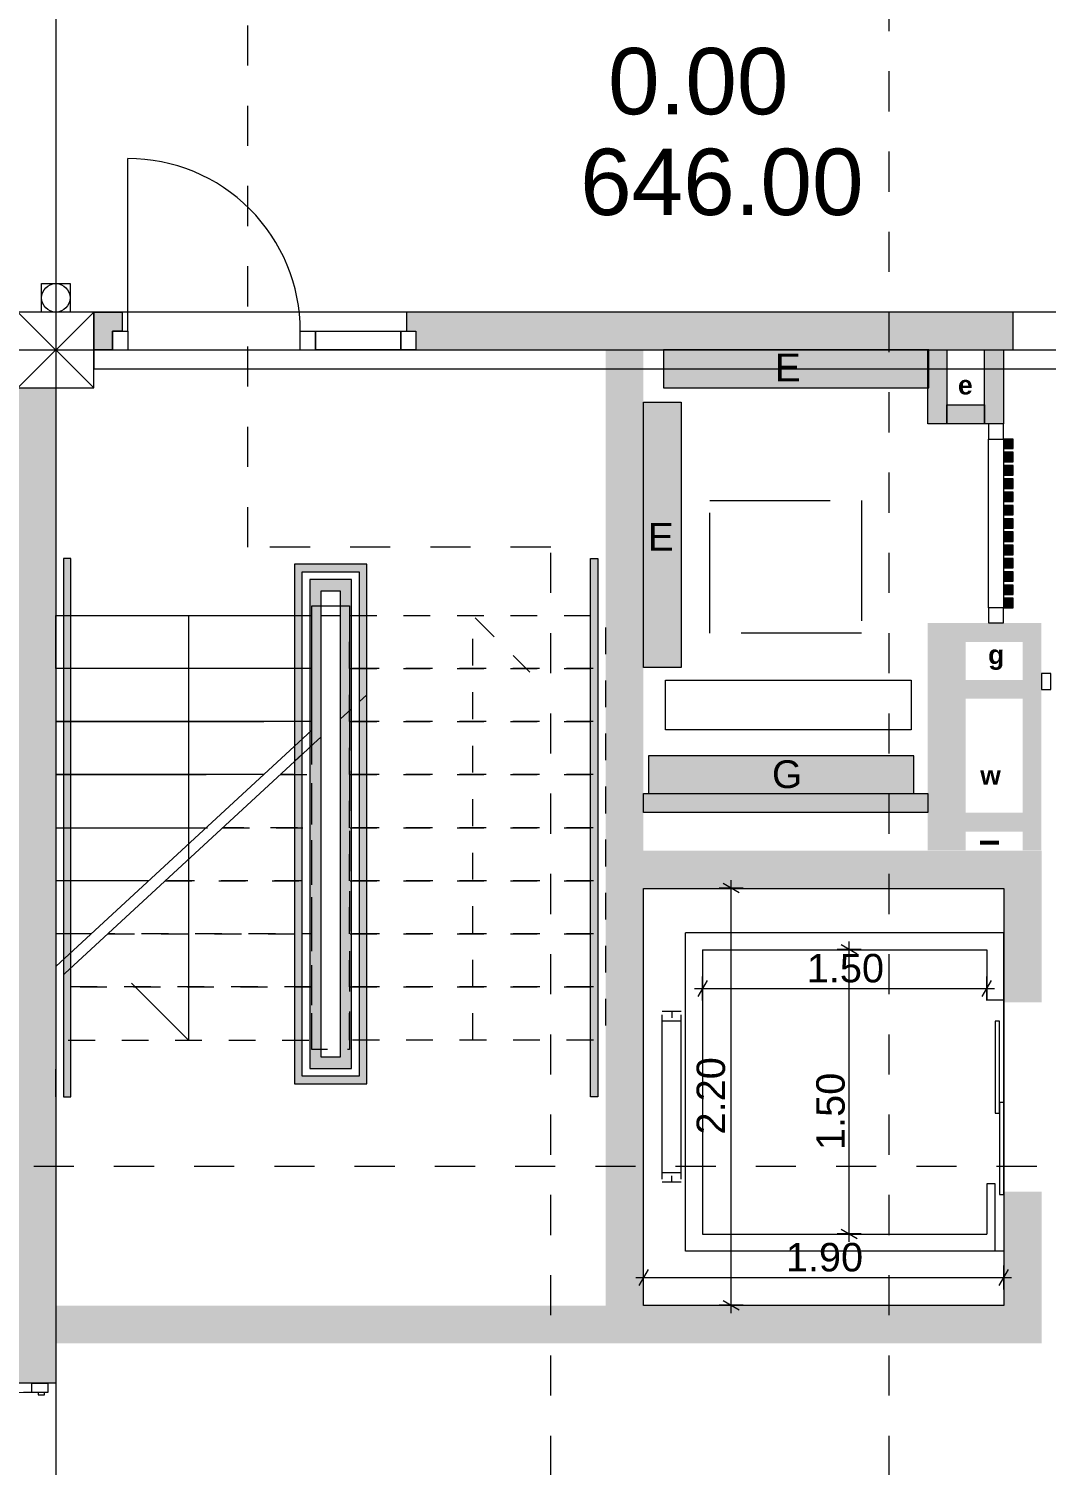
# Model space of a CAD drawing. Header units: millimetres. Extents: x 476571643 to 477489869, y 4620928210 to 4621294454.
# Drawn here: x 477223679 to 477229047, y 4621037450 to 4621045027 of the extents above; entities that cross this region are included whole.
import ezdxf

# ---------------------------------------------------------------- set-up
doc = ezdxf.new("R2010")
doc.units = ezdxf.units.MM
doc.header["$MEASUREMENT"] = 0
doc.set_wipeout_variables(frame=1)
for name, pattern in [('AStair_dashed', [1800, 800, -1000]), ('Dashed', [423.333333, 211.666667, -211.666667]), ('Hidden Line', [317.5, 211.666667, -105.833333]), ('Long Dashed', [1058.333302, 634.99999, -423.333311]), ('Small Dashed', [282.222222, 141.111111, -141.111111]), ('Wipeout_Contour', [1000, 0, -1000])]:
    doc.linetypes.add(name, pattern=pattern)
for name, color, linetype, lineweight, true_color in [('0_Pen_No__8_Pen_No__11', 7, 'Continuous', 0, 0x636466), ('gegmebi_Pen_No__7_Pen_No__252', 7, 'Continuous', 0, 0x666666), ('New_2D Drafting - General_Pen_No__250_Pen_No__17', 7, 'Continuous', 0, 0xa68068)]:
    doc.layers.add(name, color=color, linetype=linetype, lineweight=lineweight, true_color=true_color)
for name, color, linetype, lineweight in [('0_Pen_No__8_Pen_No__7', 7, 'Continuous', 0), ('2D Drafting - General_Pen_No__1_Pen_No__7', 7, 'Continuous', 0), ('2D Drafting - General_Pen_No__1_Pen_No__7_Pen_No__7', 7, 'Continuous', 0), ('2D Drafting - General_Pen_No__250_Pen_No__7_Pen_No__154', 154, 'Continuous', 0), ('2D Drafting - General_Pen_No__250_Pen_No__7_Pen_No__250', 7, 'Continuous', 0), ('2D Drafting - General_Pen_No__250_Pen_No__7_Pen_No__7', 7, 'Continuous', 0), ('2D Drafting - General_Pen_No__7_Pen_No__7', 7, 'Continuous', 0), ('a-iataki_Pen_No__1_Pen_No__1', 1, 'Continuous', 0), ('Doors_Pen_No__7_Pen_No__7', 7, 'Continuous', 0), ('Doors_Pen_No__7_Pen_No__7_Pen_No__7', 7, 'Continuous', 0), ('G-Anno-Nplt_Pen_No__7', 7, 'Continuous', 0), ('gegmebi_Pen_No__7_Pen_No__7', 7, 'Continuous', 0), ('New_._Pen_No__1', 1, 'Continuous', 0), ('New_2D Drafting - General_Pen_No__1', 1, 'Continuous', 0), ('New_2D Drafting - General_Pen_No__250_Pen_No__7_Pen_No__154', 154, 'Continuous', 0), ('New_2D Drafting - General_Pen_No__250_Pen_No__7_Pen_No__250', 7, 'Continuous', 0), ('New_2D Drafting - General_Pen_No__250_Pen_No__7_Pen_No__7', 7, 'Continuous', 0), ('New_2D Drafting - General_Pen_No__30_Pen_No__9_Pen_No__9_Pen_No__250', 7, 'Continuous', 0), ('New_2D Drafting - General_Pen_No__30_Pen_No__9_Pen_No__9_Pen_No__4', 7, 'Continuous', 0), ('New_2D Drafting - General_Pen_No__30_Pen_No__9_Pen_No__9_Pen_No__7', 7, 'Continuous', 0), ('New_2D Drafting - General_Pen_No__4', 7, 'Continuous', 0), ('New_Annotation - Text_Pen_No__1', 1, 'Continuous', 0), ('New_R03_Nakveti_Pen_No__250', 7, 'Continuous', 0), ('New_R03_Nakveti_Pen_No__4', 7, 'Continuous', 0), ('New_reg_nak_Pen_No__7', 7, 'Continuous', 0), ('New_shenobebi_Pen_No__1', 1, 'Continuous', 0), ('New_shenobebi_Pen_No__7', 7, 'Continuous', 0), ('New_Structural - Bearing_Pen_No__250', 7, 'Continuous', 0), ('New_Structural - Bearing_Pen_No__4', 7, 'Continuous', 0), ('New_Structural - Bearing_Pen_No__7', 7, 'Continuous', 0), ('zoma_Pen_No__142', 142, 'Continuous', 0), ('zoma_Pen_No__5_Pen_No__5', 5, 'Continuous', 0)]:
    doc.layers.add(name, color=color, linetype=linetype, lineweight=lineweight)
doc.layers.add('zoma', color=7, linetype='Continuous')
doc.styles.add('GENERATED_STYLE_1', font='arial.ttf')
doc.styles.add('GENERATED_STYLE_2', font='arial.ttf')
doc.styles.add('GENERATED_STYLE_6', font='arialbd.ttf')
doc.dimstyles.new('GENERATED_STYLE__10', dxfattribs={"dimtxt": 150, "dimasz": 64.421331, "dimexe": 0.18, "dimexo": 3, "dimgap": 0.09, "dimtad": 1, "dimlfac": 0.001, "dimzin": 0, "dimdsep": 46, "dimtxsty": 'GENERATED_STYLE_2', "dimblk": 'ARROWHEAD_2', "dimblk1": 'ARROWHEAD_2', "dimblk2": 'ARROWHEAD_2', "dimcen": 0.09, "dimclrd": 142, "dimclre": 142, "dimclrt": 142, "dimadec": 0, "dimazin": 0, "dimtfac": 1, "dimtdec": 4, "dimtmove": 2, "dimatfit": 3, "dimfxl": 1, "dimtolj": 1, "dimtzin": 0, "dimarcsym": 0})
doc.dimstyles.new('GENERATED_STYLE__3', dxfattribs={"dimtxt": 200, "dimasz": 64.421331, "dimexe": 0.18, "dimexo": 3, "dimgap": 0.09, "dimtad": 1, "dimtih": 1, "dimtoh": 1, "dimlfac": 0.001, "dimzin": 0, "dimdsep": 46, "dimtxsty": 'GENERATED_STYLE_2', "dimblk": 'ARROWHEAD_2', "dimblk1": 'ARROWHEAD_2', "dimblk2": 'ARROWHEAD_2', "dimcen": 0.09, "dimclrd": 142, "dimclre": 142, "dimclrt": 142, "dimadec": 0, "dimazin": 0, "dimtfac": 1, "dimtdec": 4, "dimtmove": 0, "dimatfit": 3, "dimfxl": 1, "dimtolj": 1, "dimtzin": 0, "dimarcsym": 0})
doc.dimstyles.new('GENERATED_STYLE__7', dxfattribs={"dimtxt": 200, "dimasz": 64.421331, "dimexe": 0.18, "dimexo": 3, "dimgap": 0.09, "dimtad": 1, "dimlfac": 0.001, "dimzin": 0, "dimdsep": 46, "dimtxsty": 'GENERATED_STYLE_2', "dimblk": 'ARROWHEAD_2', "dimblk1": 'ARROWHEAD_2', "dimblk2": 'ARROWHEAD_2', "dimcen": 0.09, "dimclrd": 142, "dimclre": 142, "dimclrt": 142, "dimadec": 0, "dimazin": 0, "dimtfac": 1, "dimtdec": 4, "dimtmove": 0, "dimatfit": 3, "dimfxl": 1, "dimtolj": 1, "dimtzin": 0, "dimarcsym": 0})
doc.dimstyles.new('GENERATED_STYLE__8', dxfattribs={"dimtxt": 150, "dimasz": 64.421331, "dimexe": 0.18, "dimexo": 3, "dimgap": 0.09, "dimtad": 1, "dimlfac": 0.001, "dimzin": 0, "dimdsep": 46, "dimtxsty": 'GENERATED_STYLE_2', "dimblk": 'ARROWHEAD_2', "dimblk1": 'ARROWHEAD_2', "dimblk2": 'ARROWHEAD_2', "dimcen": 0.09, "dimclrd": 142, "dimclre": 142, "dimclrt": 142, "dimadec": 0, "dimazin": 0, "dimtfac": 1, "dimtdec": 4, "dimtmove": 0, "dimatfit": 3, "dimfxl": 1, "dimtolj": 1, "dimtzin": 0, "dimarcsym": 0})
doc.dimstyles.new('GENERATED_STYLE__9', dxfattribs={"dimtxt": 150, "dimasz": 64.421331, "dimexe": 0.18, "dimexo": 3, "dimgap": 0.09, "dimtad": 1, "dimtih": 1, "dimtoh": 1, "dimlfac": 0.001, "dimzin": 0, "dimdsep": 46, "dimtxsty": 'GENERATED_STYLE_2', "dimblk": 'ARROWHEAD_2', "dimblk1": 'ARROWHEAD_2', "dimblk2": 'ARROWHEAD_2', "dimcen": 0.09, "dimclrd": 142, "dimclre": 142, "dimclrt": 142, "dimadec": 0, "dimazin": 0, "dimtfac": 1, "dimtdec": 4, "dimtmove": 0, "dimatfit": 3, "dimfxl": 1, "dimtolj": 1, "dimtzin": 0, "dimarcsym": 0})

# ---------------------------------------------------------------- blocks, each defined once
blk = doc.blocks.new('*D1201', base_point=(476844527.1, 4621385791))
at = {"layer": 'zoma_Pen_No__142', "color": 142, "linetype": 'Continuous', "lineweight": 0, "transparency": 16777216}
for p, q in [((477226947.1, 4621038482.9), (477226898.1, 4621038398.1)), ((477226922.6, 4621038376.9), (477226922.6, 4621038504.1)), ((477228798.1, 4621038398.1), (477228847.1, 4621038482.9)), ((477228822.6, 4621038376.9), (477228822.6, 4621038504.1)), ((477226881.2, 4621038440.5), (477226922.6, 4621038440.5)), ((477226922.6, 4621038440.5), (477228822.6, 4621038440.5)), ((477228822.6, 4621038440.5), (477228864.1, 4621038440.5))]:
    blk.add_line(p, q, dxfattribs=at)
at = {"layer": 'zoma_Pen_No__142', "color": 142, "lineweight": 0, "transparency": 16777216, "insert": (477227673.1, 4621038470.5), "char_height": 150, "attachment_point": 7, "style": 'GENERATED_STYLE_2'}
blk.add_mtext('\\A1;{\\pql;\\fArial CYR|b0|i0|c204|p34;1.90}', dxfattribs=at)
blk = doc.blocks.new('ARROWHEAD_2')
at = {"color": 0, "linetype": 'Continuous', "lineweight": 0}
for p, q in [((0, 0), (-1, 0)), ((-0.38, -0.66), (0.38, 0.66))]:
    blk.add_line(p, q, dxfattribs=at)
blk = doc.blocks.new('*D1202', base_point=(476844527.1, 4621385791))
at = {"layer": 'zoma_Pen_No__142', "color": 142, "linetype": 'Continuous', "lineweight": 0, "transparency": 16777216}
for p, q in [((477228006.8, 4621040170.7), (477228006.8, 4621040212.2)), ((477228070.3, 4621040170.7), (477227943.2, 4621040170.7)), ((477228049.1, 4621040146.3), (477227964.4, 4621040195.2)), ((477228006.8, 4621038670.7), (477228006.8, 4621040170.7)), ((477227964.4, 4621038695.2), (477228049.1, 4621038646.3)), ((477228070.3, 4621038670.7), (477227943.2, 4621038670.7)), ((477228006.8, 4621038629.3), (477228006.8, 4621038670.7))]:
    blk.add_line(p, q, dxfattribs=at)
at = {"layer": 'zoma_Pen_No__142', "color": 142, "lineweight": 0, "transparency": 16777216, "insert": (477227985.8, 4621039112.7), "char_height": 150, "attachment_point": 7, "rotation": 90, "style": 'GENERATED_STYLE_2'}
blk.add_mtext('\\A1;{\\pql;\\fArial CYR|b0|i0|c204|p34;1.50}', dxfattribs=at)
blk = doc.blocks.new('*D1203', base_point=(476844527.1, 4621385791))
at = {"layer": 'zoma_Pen_No__142', "color": 142, "linetype": 'Continuous', "lineweight": 0, "transparency": 16777216}
for p, q in [((477227257.4, 4621040007.4), (477227208.5, 4621039922.6)), ((477227232.9, 4621039901.4), (477227232.9, 4621040028.6)), ((477228708.5, 4621039922.6), (477228757.4, 4621040007.4)), ((477228732.9, 4621039901.4), (477228732.9, 4621040028.6)), ((477227191.5, 4621039965), (477227232.9, 4621039965)), ((477227232.9, 4621039965), (477228732.9, 4621039965)), ((477228732.9, 4621039965), (477228774.4, 4621039965))]:
    blk.add_line(p, q, dxfattribs=at)
at = {"layer": 'zoma_Pen_No__142', "color": 142, "lineweight": 0, "transparency": 16777216, "insert": (477227783.4, 4621039995), "char_height": 150, "attachment_point": 7, "style": 'GENERATED_STYLE_2'}
blk.add_mtext('\\A1;{\\pql;\\fArial CYR|b0|i0|c204|p34;1.50}', dxfattribs=at)
blk = doc.blocks.new('*D1204', base_point=(476844527.1, 4621385791))
at = {"layer": 'zoma_Pen_No__142', "color": 142, "linetype": 'Continuous', "lineweight": 0, "transparency": 16777216}
for p, q in [((477227426.9, 4621040469.7), (477227342.2, 4621040518.6)), ((477227384.5, 4621040494.1), (477227384.5, 4621040535.6)), ((477227448.1, 4621040494.1), (477227321, 4621040494.1)), ((477227384.5, 4621038294.1), (477227384.5, 4621040494.1)), ((477227342.2, 4621038318.6), (477227426.9, 4621038269.7)), ((477227448.1, 4621038294.1), (477227321, 4621038294.1)), ((477227384.5, 4621038252.7), (477227384.5, 4621038294.1))]:
    blk.add_line(p, q, dxfattribs=at)
at = {"layer": 'zoma_Pen_No__142', "color": 142, "lineweight": 0, "transparency": 16777216, "insert": (477227354.5, 4621039194.6), "char_height": 150, "attachment_point": 7, "rotation": 90, "style": 'GENERATED_STYLE_2'}
blk.add_mtext('\\A1;{\\pql;\\fArial CYR|b0|i0|c204|p34;2.20}', dxfattribs=at)
blk = doc.blocks.new('*D1229', base_point=(476844527.1, 4621385791))
at = {"layer": 'zoma_Pen_No__142', "color": 142, "linetype": 'Continuous', "lineweight": 0, "transparency": 16777216}
for p, q in [((477240444.1, 4621043508.1), (477240359.4, 4621043557)), ((477240465.3, 4621043532.5), (477240338.2, 4621043532.5)), ((477240401.7, 4621025832.5), (477240401.7, 4621043532.5)), ((477240465.3, 4621025832.5), (477240338.2, 4621025832.5)), ((477240359.4, 4621025857), (477240444.1, 4621025808.1)), ((477240401.7, 4621025791.1), (477240401.7, 4621025832.5))]:
    blk.add_line(p, q, dxfattribs=at)
at = {"layer": 'zoma_Pen_No__142', "color": 142, "lineweight": 0, "transparency": 16777216, "insert": (477240361.7, 4621034340.6), "char_height": 200, "attachment_point": 7, "rotation": 90, "style": 'GENERATED_STYLE_2'}
blk.add_mtext('\\A1;{\\pql;\\fArial CYR|b0|i0|c204|p34;17.70}', dxfattribs=at)
blk = doc.blocks.new('*D1230', base_point=(476844527.1, 4621385791))
at = {"layer": 'zoma_Pen_No__142', "color": 142, "linetype": 'Continuous', "lineweight": 0, "transparency": 16777216}
for p, q in [((477240444.1, 4621043508.1), (477240359.4, 4621043557)), ((477240401.7, 4621043532.5), (477240401.7, 4621043574)), ((477240465.3, 4621043532.5), (477240338.2, 4621043532.5))]:
    blk.add_line(p, q, dxfattribs=at)
blk = doc.blocks.new('*D1233', base_point=(476844527.1, 4621385791))
at = {"layer": 'zoma_Pen_No__142', "color": 142, "linetype": 'Continuous', "lineweight": 0, "transparency": 16777216}
for p, q in [((477223646.3, 4621046599.2), (477223597.3, 4621046514.5)), ((477223621.8, 4621046493.3), (477223621.8, 4621046620.4)), ((477224046.3, 4621046599.2), (477223997.3, 4621046514.5)), ((477224021.8, 4621046493.3), (477224021.8, 4621046620.4)), ((477223621.8, 4621046556.8), (477224021.8, 4621046556.8))]:
    blk.add_line(p, q, dxfattribs=at)
blk = doc.blocks.new('*D1234', base_point=(476844527.1, 4621385791))
at = {"layer": 'zoma_Pen_No__142', "color": 142, "linetype": 'Continuous', "lineweight": 0, "transparency": 16777216}
for p, q in [((477224046.3, 4621046599.2), (477223997.3, 4621046514.5)), ((477224021.8, 4621046493.3), (477224021.8, 4621046620.4)), ((477230546.3, 4621046599.2), (477230497.3, 4621046514.5)), ((477230521.8, 4621046493.3), (477230521.8, 4621046620.4)), ((477224021.8, 4621046556.8), (477230521.8, 4621046556.8))]:
    blk.add_line(p, q, dxfattribs=at)
at = {"layer": 'zoma_Pen_No__142', "color": 142, "lineweight": 0, "transparency": 16777216, "char_height": 200, "attachment_point": 7, "style": 'GENERATED_STYLE_2'}
for s, insert in [('\\A1;{\\pql;\\fArial CYR|b0|i0|c204|p34;6.50}', (477227005.8, 4621046596.8)), ('\\A1;{\\pql;\\fArial CYR|b0|i0|c204|p34;0.40}', (477229965.2, 4621046596.8))]:
    blk.add_mtext(s, dxfattribs=dict(at, insert=insert))
blk = doc.blocks.new('*D1241', base_point=(476844527.1, 4621385791))
at = {"layer": 'zoma_Pen_No__142', "color": 142, "linetype": 'Continuous', "lineweight": 0, "transparency": 16777216}
for p, q in [((477216746.3, 4621047347.2), (477216697.3, 4621047262.4)), ((477216721.8, 4621047241.2), (477216721.8, 4621047368.3)), ((477237797.3, 4621047262.4), (477237846.3, 4621047347.2)), ((477237821.8, 4621047241.2), (477237821.8, 4621047368.3)), ((477216680.4, 4621047304.8), (477216721.8, 4621047304.8)), ((477216721.8, 4621047304.8), (477237821.8, 4621047304.8)), ((477237821.8, 4621047304.8), (477237863.3, 4621047304.8))]:
    blk.add_line(p, q, dxfattribs=at)
at = {"layer": 'zoma_Pen_No__142', "color": 142, "lineweight": 0, "transparency": 16777216, "insert": (477226929.9, 4621047344.8), "char_height": 200, "attachment_point": 7, "style": 'GENERATED_STYLE_2'}
blk.add_mtext('\\A1;{\\pql;\\fArial CYR|b0|i0|c204|p34;21.10}', dxfattribs=at)
blk = doc.blocks.new('*D1244', base_point=(476844527.1, 4621385791))
at = {"layer": 'zoma_Pen_No__142', "color": 142, "linetype": 'Continuous', "lineweight": 0, "transparency": 16777216}
for p, q in [((477223646.3, 4621024613.5), (477223597.3, 4621024528.7)), ((477223621.8, 4621024507.5), (477223621.8, 4621024634.6)), ((477224046.3, 4621024613.5), (477223997.3, 4621024528.7)), ((477224021.8, 4621024507.5), (477224021.8, 4621024634.6)), ((477223621.8, 4621024571.1), (477224021.8, 4621024571.1))]:
    blk.add_line(p, q, dxfattribs=at)
blk = doc.blocks.new('*D1245', base_point=(476844527.1, 4621385791))
at = {"layer": 'zoma_Pen_No__142', "color": 142, "linetype": 'Continuous', "lineweight": 0, "transparency": 16777216}
for p, q in [((477224046.3, 4621024613.5), (477223997.3, 4621024528.7)), ((477224021.8, 4621024507.5), (477224021.8, 4621024634.6)), ((477230546.3, 4621024613.5), (477230497.3, 4621024528.7)), ((477230521.8, 4621024507.5), (477230521.8, 4621024634.6)), ((477224021.8, 4621024571.1), (477230521.8, 4621024571.1))]:
    blk.add_line(p, q, dxfattribs=at)
at = {"layer": 'zoma_Pen_No__142', "color": 142, "lineweight": 0, "transparency": 16777216, "char_height": 200, "attachment_point": 7, "style": 'GENERATED_STYLE_2'}
for s, insert in [('\\A1;{\\pql;\\fArial CYR|b0|i0|c204|p34;6.50}', (477227005.8, 4621024611.1)), ('\\A1;{\\pql;\\fArial CYR|b0|i0|c204|p34;0.40}', (477229965.2, 4621024611.1))]:
    blk.add_mtext(s, dxfattribs=dict(at, insert=insert))
blk = doc.blocks.new('*D1252', base_point=(476844527.1, 4621385791))
at = {"layer": 'zoma_Pen_No__142', "color": 142, "linetype": 'Continuous', "lineweight": 0, "transparency": 16777216}
for p, q in [((477216746.3, 4621023945.1), (477216697.3, 4621023860.3)), ((477216721.8, 4621023839.1), (477216721.8, 4621023966.3)), ((477237797.3, 4621023860.3), (477237846.3, 4621023945.1)), ((477237821.8, 4621023839.1), (477237821.8, 4621023966.3)), ((477216680.4, 4621023902.7), (477216721.8, 4621023902.7)), ((477216721.8, 4621023902.7), (477237821.8, 4621023902.7)), ((477237821.8, 4621023902.7), (477237863.3, 4621023902.7))]:
    blk.add_line(p, q, dxfattribs=at)
at = {"layer": 'zoma_Pen_No__142', "color": 142, "lineweight": 0, "transparency": 16777216, "insert": (477226929.9, 4621023942.7), "char_height": 200, "attachment_point": 7, "style": 'GENERATED_STYLE_2'}
blk.add_mtext('\\A1;{\\pql;\\fArial CYR|b0|i0|c204|p34;21.10}', dxfattribs=at)

msp = doc.modelspace()

# ---------------------------------------------------------------- hatches: boundary and pattern name
at = {"layer": '0_Pen_No__8_Pen_No__11', "linetype": 'Continuous', "lineweight": 0, "true_color": 0x636466}
for points in [[(477227027.716, 4621043332.729), (477227027.717, 4621043132.729), (477228427.671, 4621043132.738), (477228427.669, 4621043332.738)], [(477226921.826, 4621043057.974), (477227121.826, 4621043057.972), (477227121.817, 4621041658.018), (477226921.817, 4621041658.02)], [(477226947.998, 4621041192.777), (477226947.998, 4621040992.777), (477228347.952, 4621040992.777), (477228347.952, 4621041192.777)]]:
    msp.add_hatch(color=251, dxfattribs=at).paths.add_polyline_path(points)
at = {"layer": '2D Drafting - General_Pen_No__250_Pen_No__7_Pen_No__154', "linetype": 'Continuous', "lineweight": 0}
for points in [[(477224021.818, 4621043532.543), (477224171.651, 4621043532.543), (477224171.651, 4621043432.544), (477224121.653, 4621043432.544), (477224121.653, 4621043332.543), (477224021.818, 4621043332.543)], [(477225671.811, 4621043432.59), (477225721.654, 4621043432.59), (477225721.654, 4621043332.542), (477228872.085, 4621043332.542), (477228872.085, 4621043532.542), (477225671.811, 4621043532.542)]]:
    msp.add_hatch(color=154, dxfattribs=at).paths.add_polyline_path(points)
at = {"layer": '2D Drafting - General_Pen_No__250_Pen_No__7_Pen_No__7', "linetype": 'Continuous', "lineweight": 0}
for points in [[(477226921.818, 4621043332.543), (477226921.818, 4621040692.51), (477226721.818, 4621040692.51), (477226721.818, 4621043332.543)], [(477228521.817, 4621043332.724), (477228521.817, 4621042942.767), (477228421.817, 4621042942.767), (477228421.817, 4621043332.724)], [(477223821.818, 4621043132.543), (477223821.818, 4621037882.543), (477223621.818, 4621037882.543), (477223621.818, 4621043132.543)], [(477228421.818, 4621041892.777), (477228621.818, 4621041892.777), (477228621.818, 4621040692.777), (477228421.818, 4621040692.777)]]:
    msp.add_hatch(color=7, dxfattribs=at).paths.add_polyline_path(points)
at = {"layer": 'G-Anno-Nplt_Pen_No__7', "linetype": 'Continuous', "lineweight": 0}
msp.add_hatch(color=7, dxfattribs=at).paths.add_polyline_path([(477226721.818, 4621038092.543), (477223821.818, 4621038092.543), (477223821.818, 4621038292.543), (477226721.818, 4621038292.543)])
at = {"layer": 'New_2D Drafting - General_Pen_No__1', "linetype": 'Continuous', "lineweight": 0}
for points in [[(477223901.818, 4621040074.055), (477223901.818, 4621042232.705), (477223861.818, 4621042232.705), (477223861.818, 4621040037.132)], [(477225461.818, 4621041514.056), (477225461.818, 4621042202.612), (477225081.818, 4621042202.612), (477225081.818, 4621041163.286), (477225121.818, 4621041200.209), (477225121.818, 4621042162.612), (477225421.818, 4621042162.612), (477225421.818, 4621041477.132)], [(477225381.818, 4621041440.209), (477225381.818, 4621042122.612), (477225161.818, 4621042122.612), (477225161.818, 4621041237.132), (477225221.818, 4621041292.517), (477225221.818, 4621042062.612), (477225321.818, 4621042062.612), (477225321.818, 4621041384.825)]]:
    msp.add_hatch(color=1, dxfattribs=at).paths.add_polyline_path(points)
at = {"layer": 'New_2D Drafting - General_Pen_No__1', "linetype": 'Continuous', "lineweight": 0, "true_color": 0x7f0000}
for points in [[(477226681.818, 4621039392.705), (477226641.818, 4621039392.705), (477226641.818, 4621042232.705), (477226681.818, 4621042232.705)], [(477225081.818, 4621039462.597), (477225461.818, 4621039462.597), (477225461.818, 4621039592.705), (477225461.818, 4621041514.056), (477225421.818, 4621041477.132), (477225421.818, 4621039502.597), (477225121.818, 4621039502.597), (477225121.818, 4621041200.209), (477225081.818, 4621041163.286)], [(477225161.818, 4621039542.597), (477225381.818, 4621039542.597), (477225381.818, 4621041440.209), (477225321.818, 4621041384.825), (477225321.818, 4621039602.597), (477225221.818, 4621039602.597), (477225221.818, 4621041292.517), (477225161.818, 4621041237.132)], [(477223861.818, 4621039392.705), (477223901.818, 4621039392.705), (477223901.818, 4621040074.055), (477223861.818, 4621040037.132)]]:
    msp.add_hatch(color=16, dxfattribs=at).paths.add_polyline_path(points)
at = {"layer": 'New_2D Drafting - General_Pen_No__250_Pen_No__17', "linetype": 'Continuous', "lineweight": 0, "true_color": 0xa68068}
for points in [[(477228821.818, 4621042812.777), (477228821.818, 4621042862.777), (477228871.818, 4621042862.777), (477228871.818, 4621042812.777)], [(477228821.818, 4621042742.777), (477228821.818, 4621042792.777), (477228871.818, 4621042792.777), (477228871.818, 4621042742.777)], [(477228821.818, 4621042672.777), (477228821.818, 4621042722.777), (477228871.818, 4621042722.777), (477228871.818, 4621042672.777)], [(477228821.818, 4621042602.777), (477228821.818, 4621042652.777), (477228871.818, 4621042652.777), (477228871.818, 4621042602.777)], [(477228821.818, 4621042532.777), (477228821.818, 4621042582.777), (477228871.818, 4621042582.777), (477228871.818, 4621042532.777)], [(477228871.818, 4621042512.777), (477228871.818, 4621042462.777), (477228821.818, 4621042462.777), (477228821.818, 4621042512.777)], [(477228821.818, 4621042392.777), (477228821.818, 4621042442.777), (477228871.818, 4621042442.777), (477228871.818, 4621042392.777)], [(477228821.818, 4621042322.777), (477228821.818, 4621042372.777), (477228871.818, 4621042372.777), (477228871.818, 4621042322.777)], [(477228821.818, 4621042252.777), (477228821.818, 4621042302.777), (477228871.818, 4621042302.777), (477228871.818, 4621042252.777)], [(477228821.818, 4621042182.777), (477228821.818, 4621042232.777), (477228871.818, 4621042232.777), (477228871.818, 4621042182.777)], [(477228821.818, 4621042112.777), (477228821.818, 4621042162.777), (477228871.818, 4621042162.777), (477228871.818, 4621042112.777)], [(477228821.818, 4621042042.777), (477228821.818, 4621042092.777), (477228871.818, 4621042092.777), (477228871.818, 4621042042.777)], [(477228871.818, 4621042022.777), (477228871.818, 4621041972.777), (477228821.818, 4621041972.777), (477228821.818, 4621042022.777)]]:
    msp.add_hatch(color=45, dxfattribs=at).paths.add_polyline_path(points)
at = {"layer": 'New_2D Drafting - General_Pen_No__250_Pen_No__7_Pen_No__154', "linetype": 'Continuous', "lineweight": 0}
for points in [[(477226722.607, 4621040692.553), (477226922.607, 4621040692.553), (477229022.607, 4621040692.553), (477229022.607, 4621039892.553), (477228822.607, 4621039892.553), (477228822.607, 4621040492.553), (477226922.607, 4621040492.553), (477226722.607, 4621040492.553)], [(477226722.607, 4621040492.553), (477226922.607, 4621040492.553), (477226922.607, 4621038292.553), (477228822.607, 4621038292.553), (477228822.607, 4621038892.553), (477229022.607, 4621038892.553), (477229022.607, 4621038092.553), (477226722.607, 4621038092.553), (477226722.607, 4621038292.553)]]:
    msp.add_hatch(color=154, dxfattribs=at).paths.add_polyline_path(points)
at = {"layer": 'New_2D Drafting - General_Pen_No__250_Pen_No__7_Pen_No__7', "linetype": 'Continuous', "lineweight": 0}
for points in [[(477228721.818, 4621043332.767), (477228821.818, 4621043332.767), (477228821.818, 4621042942.767), (477228721.818, 4621042942.767)], [(477226921.818, 4621040893.012), (477226921.818, 4621040993.012), (477228421.818, 4621040993.012), (477228421.818, 4621040893.012)]]:
    msp.add_hatch(color=7, dxfattribs=at).paths.add_polyline_path(points)
at = {"layer": 'New_2D Drafting - General_Pen_No__30_Pen_No__9_Pen_No__9_Pen_No__4', "linetype": 'Continuous', "lineweight": 0}
for points in [[(477228521.817, 4621043042.767), (477228721.819, 4621043042.767), (477228721.819, 4621042942.767), (477228521.817, 4621042942.767)], [(477228921.818, 4621041592.775), (477228921.818, 4621041792.777), (477228621.818, 4621041792.777), (477228621.818, 4621041892.777), (477229021.818, 4621041892.777), (477229021.818, 4621041592.775)]]:
    msp.add_hatch(color=7, dxfattribs=at).paths.add_polyline_path(points)
at = {"layer": 'New_2D Drafting - General_Pen_No__30_Pen_No__9_Pen_No__9_Pen_No__7', "linetype": 'Continuous', "lineweight": 0}
for points in [[(477228621.818, 4621041592.775), (477228921.818, 4621041592.775), (477228921.818, 4621041492.775), (477228621.818, 4621041492.775)], [(477229021.818, 4621041592.775), (477229021.818, 4621040692.777), (477228921.818, 4621040692.777), (477228921.818, 4621041592.775)], [(477228621.818, 4621040892.777), (477228921.818, 4621040892.777), (477228921.818, 4621040792.777), (477228621.818, 4621040792.777)]]:
    msp.add_hatch(color=7, dxfattribs=at).paths.add_polyline_path(points)

# ---------------------------------------------------------------- linework, layer by layer
at = {"layer": '0_Pen_No__8_Pen_No__7', "color": 7, "linetype": 'Continuous', "lineweight": 0, "flags": 128}
for points in [[(477227027.716, 4621043332.729), (477227027.717, 4621043132.729), (477228427.671, 4621043132.738), (477228427.669, 4621043332.738)], [(477226921.826, 4621043057.974), (477227121.826, 4621043057.972), (477227121.817, 4621041658.018), (477226921.817, 4621041658.02)], [(477226947.998, 4621041192.777), (477226947.998, 4621040992.777), (477228347.952, 4621040992.777), (477228347.952, 4621041192.777)]]:
    msp.add_lwpolyline(points, close=True, dxfattribs=at)
at = {"layer": '2D Drafting - General_Pen_No__1_Pen_No__7', "color": 7, "linetype": 'Continuous', "lineweight": 0}
for p, q in [((477224021.818, 4621043132.543), (477223621.818, 4621043532.543)), ((477223621.818, 4621043132.543), (477224021.818, 4621043532.543))]:
    msp.add_line(p, q, dxfattribs=at)
at = {"layer": '2D Drafting - General_Pen_No__1_Pen_No__7', "color": 7, "linetype": 'Continuous', "lineweight": 0, "flags": 128}
for points in [[(477223621.818, 4621043132.543), (477224021.818, 4621043132.543), (477224021.818, 4621043532.543), (477223621.818, 4621043532.543)], [(477224021.818, 4621043232.543), (477230521.818, 4621043232.543), (477230521.818, 4621043532.543), (477224021.818, 4621043532.543)]]:
    msp.add_lwpolyline(points, close=True, dxfattribs=at)
msp.add_lwpolyline([(477224311.818, 4621040532.705), (477223821.818, 4621040532.705)], dxfattribs=at)
at = {"layer": '2D Drafting - General_Pen_No__1_Pen_No__7', "color": 7, "linetype": 'Continuous', "lineweight": 0}
msp.add_circle((477223821.818, 4621043607.543), 75, dxfattribs=at)
at = {"layer": '2D Drafting - General_Pen_No__1_Pen_No__7_Pen_No__7', "color": 7, "linetype": 'Continuous', "lineweight": 0}
msp.add_arc((477223670.786, 4621036940.265), 893.239, 88.396194, 178.396194, dxfattribs=at)
at = {"layer": '2D Drafting - General_Pen_No__250_Pen_No__7_Pen_No__250', "color": 7, "linetype": 'Continuous', "lineweight": 0, "flags": 128}
for points in [[(477228521.817, 4621043332.724), (477228521.817, 4621042942.767), (477228421.817, 4621042942.767), (477228421.817, 4621043332.724)], [(477223821.818, 4621043132.543), (477223821.818, 4621037882.543), (477223621.818, 4621037882.543), (477223621.818, 4621043132.543)]]:
    msp.add_lwpolyline(points, close=True, dxfattribs=at)
at = {"layer": '2D Drafting - General_Pen_No__250_Pen_No__7_Pen_No__7', "color": 7, "linetype": 'Continuous', "lineweight": 0, "flags": 128}
for points in [[(477224021.818, 4621043532.543), (477224171.651, 4621043532.543), (477224171.651, 4621043432.544), (477224121.653, 4621043432.544), (477224121.653, 4621043332.543), (477224021.818, 4621043332.543)], [(477225671.811, 4621043432.59), (477225721.654, 4621043432.59), (477225721.654, 4621043332.542), (477228872.085, 4621043332.542), (477228872.085, 4621043532.542), (477225671.811, 4621043532.542)]]:
    msp.add_lwpolyline(points, close=True, dxfattribs=at)
at = {"layer": '2D Drafting - General_Pen_No__7_Pen_No__7', "color": 7, "linetype": 'Continuous', "lineweight": 0, "flags": 128}
for points in [[(477223821.818, 4621040080.397), (477225171.818, 4621041326.551)], [(477223871.818, 4621040046.363), (477225171.818, 4621041246.363)]]:
    msp.add_lwpolyline(points, dxfattribs=at)
at = {"layer": 'Doors_Pen_No__7_Pen_No__7', "color": 7, "linetype": 'Continuous', "lineweight": 0, "flags": 128}
msp.add_lwpolyline([(477229021.816, 4621041542.17), (477229071.816, 4621041542.17), (477229071.816, 4621041626.836), (477229021.816, 4621041626.836)], close=True, dxfattribs=at)
at = {"layer": 'Doors_Pen_No__7_Pen_No__7_Pen_No__7', "color": 7, "linetype": 'Continuous', "lineweight": 0, "flags": 128}
for points in [[(477223780.453, 4621037882.543), (477223780.453, 4621037833.154), (477223695.786, 4621037833.154), (477223695.786, 4621037882.543)], [(477223762.453, 4621037822.043), (477223762.453, 4621037833.154), (477223729.12, 4621037833.154), (477223729.12, 4621037822.043)]]:
    msp.add_lwpolyline(points, close=True, dxfattribs=at)
at = {"layer": 'gegmebi_Pen_No__7_Pen_No__252', "color": 251, "linetype": 'Small Dashed', "lineweight": 0, "true_color": 0x666666, "flags": 128}
for points in [[(477225371.818, 4621041652.705), (477225371.818, 4621041932.705), (477226721.818, 4621041932.705), (477226721.818, 4621041652.705)], [(477225371.818, 4621041372.705), (477225371.818, 4621041652.705), (477226721.818, 4621041652.705), (477226721.818, 4621041372.705)], [(477225371.818, 4621041092.705), (477225371.818, 4621041372.705), (477226721.818, 4621041372.705), (477226721.818, 4621041092.705)], [(477225371.818, 4621040812.705), (477225371.818, 4621041092.705), (477226721.818, 4621041092.705), (477226721.818, 4621040812.705)], [(477225371.818, 4621040532.705), (477225371.818, 4621040812.705), (477226722.607, 4621040812.705), (477226722.607, 4621040532.705)], [(477225371.818, 4621040252.705), (477225371.818, 4621040532.705), (477226722.607, 4621040532.705), (477226722.607, 4621040252.705)], [(477225371.818, 4621039972.705), (477225371.818, 4621040252.705), (477226722.607, 4621040252.705), (477226722.607, 4621039972.705)], [(477225171.818, 4621039692.705), (477225171.818, 4621039972.705), (477223821.818, 4621039972.705), (477223821.818, 4621039692.705)], [(477225371.818, 4621039692.705), (477225371.818, 4621039972.705), (477226722.607, 4621039972.705), (477226722.607, 4621039692.705)]]:
    msp.add_lwpolyline(points, close=True, dxfattribs=at)
for points in [[(477226021.818, 4621039692.705), (477226021.818, 4621041932.705), (477226321.818, 4621041632.705)], [(477225005.355, 4621041092.705), (477225171.818, 4621041092.705), (477225171.818, 4621041246.363)], [(477224702.021, 4621040812.705), (477225171.818, 4621040812.705), (477225171.818, 4621041092.705), (477225005.355, 4621041092.705)], [(477224398.688, 4621040532.705), (477225171.818, 4621040532.705), (477225171.818, 4621040812.705), (477224702.021, 4621040812.705)], [(477224095.355, 4621040252.705), (477225171.818, 4621040252.705), (477225171.818, 4621040532.705), (477224398.688, 4621040532.705)], [(477223821.818, 4621040126.551), (477223821.818, 4621039972.705), (477225171.818, 4621039972.705), (477225171.818, 4621040252.705), (477224095.355, 4621040252.705)]]:
    msp.add_lwpolyline(points, dxfattribs=at)
at = {"layer": 'gegmebi_Pen_No__7_Pen_No__252', "color": 251, "linetype": 'Hidden Line', "lineweight": 0, "true_color": 0x666666, "flags": 128}
msp.add_lwpolyline([(477225371.818, 4621041430.979), (477225371.818, 4621039642.705), (477225171.818, 4621039642.705), (477225171.818, 4621041246.363)], dxfattribs=at)
at = {"layer": 'gegmebi_Pen_No__7_Pen_No__252', "color": 251, "linetype": 'AStair_dashed', "lineweight": 0, "true_color": 0x666666, "flags": 128}
for points in [[(477225321.818, 4621041384.825), (477225321.818, 4621039692.705), (477225221.818, 4621039692.705), (477225221.818, 4621041292.517)], [(477223821.818, 4621040046.363), (477223821.818, 4621039392.705), (477223821.818, 4621040000.209)]]:
    msp.add_lwpolyline(points, dxfattribs=at)
at = {"layer": 'gegmebi_Pen_No__7_Pen_No__7', "color": 7, "linetype": 'Continuous', "lineweight": 0}
for p, q in [((477223746.818, 4621043532.543), (477223746.818, 4621043682.543)), ((477223746.818, 4621043682.543), (477223896.818, 4621043682.543)), ((477223896.818, 4621043682.543), (477223896.818, 4621043532.543)), ((477223896.818, 4621043532.543), (477223746.818, 4621043532.543))]:
    msp.add_line(p, q, dxfattribs=at)
at = {"layer": 'gegmebi_Pen_No__7_Pen_No__7', "color": 7, "linetype": 'Continuous', "lineweight": 0, "flags": 128}
for points in [[(477225171.818, 4621041246.363), (477225171.818, 4621041982.705), (477225371.818, 4621041982.705), (477225371.818, 4621041430.979)], [(477225171.818, 4621041652.705), (477223821.818, 4621041652.705), (477223821.818, 4621041932.705), (477225171.818, 4621041932.705)], [(477224521.818, 4621041932.705), (477224521.818, 4621039692.705), (477224221.818, 4621039992.705)], [(477225221.818, 4621041292.517), (477225221.818, 4621041932.705), (477225321.818, 4621041932.705), (477225321.818, 4621041384.825)], [(477225171.818, 4621041606.551), (477225171.818, 4621041652.705), (477223821.818, 4621041652.705), (477223821.818, 4621041372.705), (477224918.484, 4621041372.705)], [(477225171.818, 4621041372.705), (477223821.818, 4621041372.705), (477223821.818, 4621041092.705), (477224615.151, 4621041092.705)], [(477224918.484, 4621041092.705), (477223821.818, 4621041092.705), (477223821.818, 4621040812.705), (477224621.818, 4621040812.705)], [(477224008.484, 4621040252.705), (477223821.818, 4621040252.705), (477223821.818, 4621040126.551)]]:
    msp.add_lwpolyline(points, dxfattribs=at)
at = {"layer": 'New_2D Drafting - General_Pen_No__250_Pen_No__7_Pen_No__250', "color": 7, "linetype": 'Continuous', "lineweight": 0, "flags": 128}
for points in [[(477228721.818, 4621043332.767), (477228821.818, 4621043332.767), (477228821.818, 4621042942.767), (477228721.818, 4621042942.767)], [(477226921.818, 4621040893.012), (477226921.818, 4621040993.012), (477228421.818, 4621040993.012), (477228421.818, 4621040893.012)]]:
    msp.add_lwpolyline(points, close=True, dxfattribs=at)
at = {"layer": 'New_2D Drafting - General_Pen_No__30_Pen_No__9_Pen_No__9_Pen_No__250', "color": 7, "linetype": 'Continuous', "lineweight": 0, "flags": 128}
msp.add_lwpolyline([(477228521.817, 4621043042.767), (477228721.819, 4621043042.767), (477228721.819, 4621042942.767), (477228521.817, 4621042942.767)], close=True, dxfattribs=at)
at = {"layer": 'New_2D Drafting - General_Pen_No__4', "color": 7, "linetype": 'Continuous', "lineweight": 0, "flags": 128}
for points in [[(477223901.818, 4621040074.055), (477223901.818, 4621042232.705), (477223861.818, 4621042232.705), (477223861.818, 4621040037.132)], [(477225461.818, 4621041514.056), (477225461.818, 4621042202.612), (477225081.818, 4621042202.612), (477225081.818, 4621041163.286), (477225121.818, 4621041200.209), (477225121.818, 4621042162.612), (477225421.818, 4621042162.612), (477225421.818, 4621041477.132)], [(477226681.818, 4621039392.705), (477226641.818, 4621039392.705), (477226641.818, 4621042232.705), (477226681.818, 4621042232.705)], [(477225381.818, 4621041440.209), (477225381.818, 4621042122.612), (477225161.818, 4621042122.612), (477225161.818, 4621041237.132), (477225221.818, 4621041292.517), (477225221.818, 4621042062.612), (477225321.818, 4621042062.612), (477225321.818, 4621041384.825)], [(477225081.818, 4621039462.597), (477225461.818, 4621039462.597), (477225461.818, 4621039592.705), (477225461.818, 4621041514.056), (477225421.818, 4621041477.132), (477225421.818, 4621039502.597), (477225121.818, 4621039502.597), (477225121.818, 4621041200.209), (477225081.818, 4621041163.286)], [(477225161.818, 4621039542.597), (477225381.818, 4621039542.597), (477225381.818, 4621041440.209), (477225321.818, 4621041384.825), (477225321.818, 4621039602.597), (477225221.818, 4621039602.597), (477225221.818, 4621041292.517), (477225161.818, 4621041237.132)], [(477223861.818, 4621039392.705), (477223901.818, 4621039392.705), (477223901.818, 4621040074.055), (477223861.818, 4621040037.132)]]:
    msp.add_lwpolyline(points, close=True, dxfattribs=at)
at = {"layer": 'New_R03_Nakveti_Pen_No__250', "color": 7, "linetype": 'Continuous', "lineweight": 0}
for p, q in [((477227121.047, 4621039842.553), (477227021.047, 4621039842.553)), ((477227021.047, 4621038959.22), (477227021.047, 4621039825.886)), ((477227071.047, 4621039842.553), (477227071.047, 4621039809.22)), ((477227121.047, 4621038959.22), (477227121.047, 4621039825.886)), ((477227121.047, 4621039792.553), (477227021.047, 4621039792.553)), ((477227121.047, 4621038992.553), (477227021.047, 4621038992.553)), ((477227121.047, 4621038942.553), (477227021.047, 4621038942.553)), ((477227071.047, 4621038942.553), (477227071.047, 4621038975.886))]:
    msp.add_line(p, q, dxfattribs=at)
at = {"layer": 'New_R03_Nakveti_Pen_No__4', "color": 7, "linetype": 'Continuous', "lineweight": 0}
for p, q in [((477227143.235, 4621038579.482), (477227143.235, 4621040258.855)), ((477228822.607, 4621040258.855), (477227143.235, 4621040258.855)), ((477228822.607, 4621039904.221), (477228822.607, 4621040258.855)), ((477227232.921, 4621040169.168), (477227232.921, 4621038669.168)), ((477227232.921, 4621040169.168), (477228732.921, 4621040169.168)), ((477228732.921, 4621040169.168), (477228732.921, 4621039904.221)), ((477228732.921, 4621039904.221), (477228822.607, 4621039904.221)), ((477228822.607, 4621038934.116), (477228822.607, 4621039904.221)), ((477228777.764, 4621038934.116), (477228732.921, 4621038934.116)), ((477228732.921, 4621038934.116), (477228732.921, 4621038669.168)), ((477228777.764, 4621038579.482), (477228777.764, 4621038934.116)), ((477228822.607, 4621038934.116), (477228822.607, 4621038579.482)), ((477227232.921, 4621038669.168), (477228732.921, 4621038669.168)), ((477228822.607, 4621038579.482), (477227143.235, 4621038579.482))]:
    msp.add_line(p, q, dxfattribs=at)
for points in [[(477228800.186, 4621039307.061), (477228800.186, 4621039792.113), (477228777.764, 4621039792.113), (477228777.764, 4621039307.061)], [(477228822.607, 4621038878.062), (477228822.607, 4621039363.115), (477228800.186, 4621039363.115), (477228800.186, 4621038878.062)]]:
    msp.add_lwpolyline(points, close=True, dxfattribs=at)
at = {"layer": 'New_reg_nak_Pen_No__7', "color": 7, "linetype": 'Continuous', "lineweight": 0, "flags": 128}
msp.add_lwpolyline([(477228521.922, 4621043532.46), (477228521.922, 4621043532.428)], dxfattribs=at)
at = {"layer": 'New_shenobebi_Pen_No__1', "color": 1, "linetype": 'Dashed', "lineweight": 0}
for points in [[(477226432.938, 4621023000.913), (477226432.938, 4621042292.569), (477224834.466, 4621042292.569), (477224834.466, 4621047829.779)], [(477228218.055, 4621023000.913), (477228218.055, 4621047829.779)], [(477212275.018, 4621039028.245), (477244001.759, 4621039028.245), (477244331.532, 4621039028.245)]]:
    msp.add_lwpolyline(points, dxfattribs=at)
at = {"layer": 'New_shenobebi_Pen_No__7', "color": 7, "linetype": 'Continuous', "lineweight": 0}
msp.add_lwpolyline([(477226922.607, 4621038292.553), (477226922.607, 4621040492.553), (477228822.607, 4621040492.553), (477228822.607, 4621038292.553)], close=True, dxfattribs=at)
at = {"layer": 'New_Structural - Bearing_Pen_No__250', "color": 7, "linetype": 'Continuous', "lineweight": 0}
for p, q in [((477224201.651, 4621043432.495), (477224201.623, 4621044342.495)), ((477224171.648, 4621043532.494), (477224171.651, 4621043432.494)), ((477225671.648, 4621043532.541), (477225671.651, 4621043432.541)), ((477224121.651, 4621043432.493), (477224201.651, 4621043432.495)), ((477224171.651, 4621043432.494), (477224121.651, 4621043432.493)), ((477224171.651, 4621043432.494), (477224121.651, 4621043432.493)), ((477224121.654, 4621043332.493), (477224121.651, 4621043432.493)), ((477224121.651, 4621043432.493), (477224121.654, 4621043332.493)), ((477224121.651, 4621043432.493), (477224121.654, 4621043332.493)), ((477224201.651, 4621043432.495), (477224201.654, 4621043332.493)), ((477225111.651, 4621043432.523), (477225191.651, 4621043432.526)), ((477225111.654, 4621043332.523), (477225111.651, 4621043432.523)), ((477225191.651, 4621043432.526), (477225191.654, 4621043332.526)), ((477225641.651, 4621043432.54), (477225721.651, 4621043432.542)), ((477225641.654, 4621043332.54), (477225641.651, 4621043432.54)), ((477225671.651, 4621043432.541), (477225721.651, 4621043432.542)), ((477225671.651, 4621043432.541), (477225721.651, 4621043432.542)), ((477225721.651, 4621043432.542), (477225721.654, 4621043332.542)), ((477225721.651, 4621043432.542), (477225721.654, 4621043332.542)), ((477225721.651, 4621043432.542), (477225721.654, 4621043332.542)), ((477224201.654, 4621043332.493), (477224121.654, 4621043332.493)), ((477225191.654, 4621043332.526), (477225111.654, 4621043332.523)), ((477225721.654, 4621043332.542), (477225641.654, 4621043332.54))]:
    msp.add_line(p, q, dxfattribs=at)
msp.add_lwpolyline([(477225641.654, 4621043332.54), (477225191.654, 4621043332.526), (477225191.651, 4621043432.526), (477225641.651, 4621043432.54)], close=True, dxfattribs=at)
msp.add_arc((477224201.651, 4621043432.495), 910, 0.0017667, 90.0017667, dxfattribs=at)
at = {"layer": 'New_Structural - Bearing_Pen_No__4', "color": 7, "linetype": 'Continuous', "lineweight": 0, "flags": 128}
for points in [[(477228741.818, 4621042862.767), (477228821.818, 4621042862.767), (477228821.818, 4621042942.767), (477228741.818, 4621042942.767)], [(477228741.818, 4621042862.767), (477228821.818, 4621042862.767), (477228821.818, 4621041972.777), (477228741.818, 4621041972.777)], [(477228821.818, 4621042812.777), (477228871.818, 4621042812.777), (477228871.818, 4621042862.777), (477228821.818, 4621042862.777)], [(477228821.818, 4621042742.777), (477228871.818, 4621042742.777), (477228871.818, 4621042792.777), (477228821.818, 4621042792.777)], [(477228821.818, 4621042672.777), (477228871.818, 4621042672.777), (477228871.818, 4621042722.777), (477228821.818, 4621042722.777)], [(477228821.818, 4621042602.777), (477228871.818, 4621042602.777), (477228871.818, 4621042652.777), (477228821.818, 4621042652.777)], [(477228821.818, 4621042532.777), (477228871.818, 4621042532.777), (477228871.818, 4621042582.777), (477228821.818, 4621042582.777)], [(477228821.818, 4621042462.777), (477228871.818, 4621042462.777), (477228871.818, 4621042512.777), (477228821.818, 4621042512.777)], [(477228821.818, 4621042392.777), (477228871.818, 4621042392.777), (477228871.818, 4621042442.777), (477228821.818, 4621042442.777)], [(477228821.818, 4621042322.777), (477228871.818, 4621042322.777), (477228871.818, 4621042372.777), (477228821.818, 4621042372.777)], [(477228821.818, 4621042252.777), (477228871.818, 4621042252.777), (477228871.818, 4621042302.777), (477228821.818, 4621042302.777)], [(477228821.818, 4621042182.777), (477228871.818, 4621042182.777), (477228871.818, 4621042232.777), (477228821.818, 4621042232.777)], [(477228821.818, 4621042112.777), (477228871.818, 4621042112.777), (477228871.818, 4621042162.777), (477228821.818, 4621042162.777)], [(477228821.818, 4621042042.777), (477228871.818, 4621042042.777), (477228871.818, 4621042092.777), (477228821.818, 4621042092.777)], [(477228821.818, 4621041972.777), (477228871.818, 4621041972.777), (477228871.818, 4621042022.777), (477228821.818, 4621042022.777)], [(477228741.818, 4621041892.777), (477228821.818, 4621041892.777), (477228821.818, 4621041972.777), (477228741.818, 4621041972.777)]]:
    msp.add_lwpolyline(points, close=True, dxfattribs=at)
at = {"layer": 'New_Structural - Bearing_Pen_No__7', "color": 7, "linetype": 'Long Dashed', "lineweight": 0}
msp.add_lwpolyline([(477227271.818, 4621042538.205), (477228071.818, 4621042538.205), (477228071.818, 4621041838.201), (477227271.818, 4621041838.201)], close=True, dxfattribs=at)
at = {"layer": 'New_Structural - Bearing_Pen_No__7', "color": 7, "linetype": 'Continuous', "lineweight": 0}
msp.add_lwpolyline([(477227038.834, 4621041591.383), (477228334.536, 4621041591.383), (477228334.536, 4621041329.719), (477227038.834, 4621041329.719)], close=True, dxfattribs=at)
at = {"layer": 'zoma_Pen_No__5_Pen_No__5', "color": 5, "linetype": 'Continuous', "lineweight": 0}
for p, q in [((477223821.818, 4621048047.708), (477223821.818, 4621023336.902)), ((477212841.267, 4621043332.543), (477241694.347, 4621043332.543))]:
    msp.add_line(p, q, dxfattribs=at)

# ---------------------------------------------------------------- texts
at = {"layer": 'a-iataki_Pen_No__1_Pen_No__1', "color": 1, "linetype": 'Continuous', "lineweight": 0, "char_height": 146.24328, "attachment_point": 3, "rotation": 0.001109, "style": 'GENERATED_STYLE_2'}
for s, insert in [('\\A1;{\\pqr;\\fArial CYR|b0|i0|c204|p34;E}', (477227751.351, 4621043312.911)), ('\\A1;{\\pqr;\\fArial CYR|b0|i0|c204|p34;E}', (477227081.937, 4621042420.462)), ('\\A1;{\\pqr;\\fArial CYR|b0|i0|c204|p34;G}', (477227758.996, 4621041168.17))]:
    msp.add_mtext(s, dxfattribs=dict(at, insert=insert))
at = {"layer": 'New_._Pen_No__1', "color": 1, "linetype": 'Continuous', "lineweight": 0, "char_height": 100, "attachment_point": 2, "style": 'GENERATED_STYLE_6'}
for s, insert in [('\\A1;{\\pqc;\\fArial|b1|i0|c0|p34;e}', (477228620.11, 4621043197.797)), ('\\A1;{\\pqc;\\fArial|b1|i0|c0|p34;g}', (477228783.102, 4621041775.622)), ('\\A1;{\\pqc;\\fArial|b1|i0|c0|p34;w}', (477228753.039, 4621041139.494))]:
    msp.add_mtext(s, dxfattribs=dict(at, insert=insert))
at = {"layer": 'New_._Pen_No__1', "color": 1, "linetype": 'Continuous', "lineweight": 0, "insert": (477228697.325, 4621040733.598), "char_height": 100, "attachment_point": 2, "rotation": 90, "style": 'GENERATED_STYLE_6'}
msp.add_mtext('\\A1;{\\pqc;\\fArial|b1|i0|c0|p34;I}', dxfattribs=at)

# ---------------------------------------------------------------- dimensions: what is measured, and where the dimension line sits
at = {"layer": 'zoma', "color": 142, "linetype": 'Continuous', "lineweight": 0}
for base, p1, p2, dimstyle, picture, middle in [((477237821.818, 4621047304.771), (477216721.818, 4621043532.54), (477237821.818, 4621043532.54), 'GENERATED_STYLE__3', '*D1241', (477227265.876, 4621047444.771)), ((477230521.818, 4621046556.844), (477224021.818, 4621043132.543), (477230521.818, 4621043179.593), 'GENERATED_STYLE__3', '*D1234', (477227265.525, 4621046696.844)), ((477224021.818, 4621046556.844), (477223621.818, 4621043132.543), (477224021.818, 4621043132.543), 'GENERATED_STYLE__3', '*D1233', (477223324.97, 4621046696.844)), ((477237821.818, 4621023902.706), (477216721.818, 4621043532.54), (477237821.818, 4621043532.54), 'GENERATED_STYLE__3', '*D1252', (477227265.876, 4621024042.706)), ((477230521.818, 4621024571.071), (477224021.818, 4621043132.543), (477230521.818, 4621043179.593), 'GENERATED_STYLE__3', '*D1245', (477227265.525, 4621024711.071)), ((477224021.818, 4621024571.071), (477223621.818, 4621043132.543), (477224021.818, 4621043132.543), 'GENERATED_STYLE__3', '*D1244', (477223324.97, 4621024711.071)), ((477228732.921, 4621039965.008), (477227232.921, 4621040169.168), (477228732.921, 4621040169.168), 'GENERATED_STYLE__9', '*D1203', (477227978.201, 4621040070.008)), ((477228822.607, 4621038440.484), (477226922.607, 4621038540.469), (477228822.607, 4621038540.469), 'GENERATED_STYLE__9', '*D1201', (477227867.887, 4621038545.484))]:
    dim = msp.add_linear_dim(base=base, p1=p1, p2=p2, dimstyle=dimstyle, dxfattribs=at)
    dim.commit()
    dim.dimension.update_dxf_attribs({"geometry": picture, "text_midpoint": middle, "dimtype": 160})
for base, p1, p2, dimstyle, picture, middle in [((477240401.740614772, 4621043532.539611816), (477214577.11876899, 4621043532.539611816), (477216721.817624509, 4621043532.539611816), 'GENERATED_STYLE__7', '*D1230', (477240261.740614176, 4621043526.246614456)), ((477240401.741, 4621043532.54), (477237891.743, 4621025832.543), (477214577.119, 4621043532.54), 'GENERATED_STYLE__7', '*D1229', (477240261.741, 4621034676.599)), ((477227384.549, 4621040494.122), (477227409.579, 4621038294.122), (477227526.386, 4621040494.122), 'GENERATED_STYLE__8', '*D1204', (477227279.549, 4621039389.402)), ((477228006.764, 4621040170.737), (477228210.332, 4621038670.737), (477228184.234, 4621040170.737), 'GENERATED_STYLE__10', '*D1202', (477227910.764, 4621039307.569))]:
    dim = msp.add_linear_dim(base=base, p1=p1, p2=p2, angle=90, dimstyle=dimstyle, dxfattribs=at)
    dim.commit()
    dim.dimension.update_dxf_attribs({"geometry": picture, "text_midpoint": middle, "dimtype": 160, "text_rotation": 90})

# ---------------------------------------------------------------- next in the draw order: wipeouts: each hides what was drawn before it
at = {"color": 1, "linetype": 'Wipeout_Contour', "lineweight": 0, "ltscale": 18582486470.45318}
msp.add_wipeout([(477226745.456, 4621045005.693), (477227676.657, 4621045005.693), (477227676.657, 4621044455.692), (477226745.456, 4621044455.692)], dxfattribs=at).dxf.layer = 'New_Annotation - Text_Pen_No__1'

# ---------------------------------------------------------------- next in the draw order: texts
at = {"layer": 'New_Annotation - Text_Pen_No__1', "color": 1, "linetype": 'Continuous', "lineweight": 0, "insert": (477227211.056, 4621044925.693), "char_height": 350, "attachment_point": 2, "style": 'GENERATED_STYLE_1'}
msp.add_mtext('\\A1;{\\pqc;\\fArial|b0|i0|c0|p34;0\\fArial|b0|i0|c0|p34;.\\fArial|b0|i0|c0|p34;0\\fArial|b0|i0|c0|p34;0}', dxfattribs=at)

# ---------------------------------------------------------------- next in the draw order: wipeouts: each hides what was drawn before it
at = {"color": 1, "linetype": 'Wipeout_Contour', "lineweight": 0, "ltscale": 18582484407.56275}
msp.add_wipeout([(477226604.281, 4621044474.378), (477228066.681, 4621044474.378), (477228066.681, 4621043924.377), (477226604.281, 4621043924.377)], dxfattribs=at).dxf.layer = 'New_Annotation - Text_Pen_No__1'

# ---------------------------------------------------------------- next in the draw order: texts
at = {"layer": 'New_Annotation - Text_Pen_No__1', "color": 1, "linetype": 'Continuous', "lineweight": 0, "insert": (477227335.481, 4621044394.378), "char_height": 350, "attachment_point": 2, "style": 'GENERATED_STYLE_1'}
msp.add_mtext('\\A1;{\\pqc;\\fArial|b0|i0|c0|p34;64\\fArial|b0|i0|c0|p34;6\\fArial|b0|i0|c0|p34;.\\fArial|b0|i0|c0|p34;0\\fArial|b0|i0|c0|p34;0}', dxfattribs=at)

doc.saveas('drawing.dxf')
